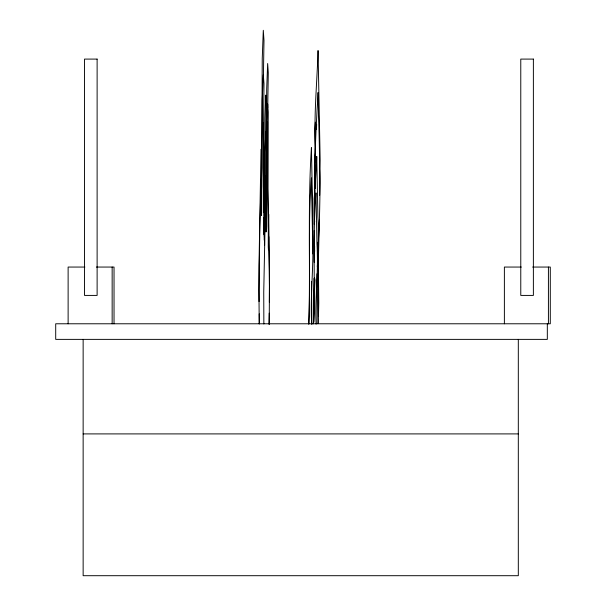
<?xml version="1.0" encoding="UTF-8"?>
<svg xmlns="http://www.w3.org/2000/svg" width="606" height="606" viewBox="0 0 606 606"><rect width="100%" height="100%" fill="white"/><g stroke="black" fill="none" stroke-linecap="round" stroke-linejoin="round"><path stroke-width="0.91" d="M263.231 122.889L263.974 208.987L264.155 212.471L264.413 195.912L264.61 223.887M265.716 179.876L265.716 176.119M314.264 278.154L313.537 323.824M314.703 278.237L313.863 322.066M315.34 159.689L315.423 148.538M267.587 121.988L268.269 226.114L268.435 229.28L268.67 214.221L269.45 270.958L269.367 302.311M311.514 281.555L311.878 324.346M315.34 188.087C314.203 156.128 316.34 124.389 318.052 92.536L318.15 94.089C318.415 118.95 319.703 143.766 319.521 168.635A26.793 1.72 -90 0 1 320.036 183.33C319.763 230.068 316.847 276.768 318.582 323.543M318.142 242.271L318.779 302.886L318.461 316.635M264.39 236.961L265.496 176.414M266.648 133.441L267.655 103.944L268.276 112.042L267.587 188.64L268.337 219.766L268.269 246.968L268.435 249.755L268.67 236.507L269.45 286.411L269.215 324.331M314.408 278.283L314.416 286.373M265.731 145.319L266.337 103.376L265.776 95.097L264.92 118.125L264.466 218.13M308.78 324.18C310.787 275.435 307.628 226.583 311.423 177.929L312.484 232.848A19.331 1.242 -90 0 1 312.855 243.453C313.423 270.268 310.189 297.001 311.673 323.839M314.211 230.545L314.211 262.3M263.368 79.803L263.981 40.413L263.299 30.3L262.246 58.426L261.633 186.64L261.519 190.284L261.027 149.205L259.004 265.292L259.057 301.599M267.731 107.694L268.276 72.712L267.655 63.509L266.701 89.097L266.451 211.714L266.042 232L265.587 199.116L263.746 292.031L263.852 323.937M264.466 239.946L264.92 151.985L265.776 131.729L266.337 139.009L265.852 216.94M269.049 324.112L269.231 313.173M319.415 219.592L317.87 252.944M314.309 278.245L314.211 302.523M313.567 323.43C315.408 279.911 312.484 236.295 315.984 192.859L316.976 244.066A18.029 1.159 -90 0 1 317.317 253.959C317.968 277.381 314.931 300.72 316.112 324.157M314.643 278.866L314.423 300.44M315.408 180.724L315.006 188.33M316.461 129.419L316.65 124.268M317.006 273.791L317.18 323.665M314.529 278.169L313.863 310.84M314.825 279.631L314.196 312.514M312.476 253.816L312.938 226.682L311.423 147.629C307.674 206.282 310.53 265.117 308.848 323.862M319.657 195.299L320.15 160.098L318.052 50.54C317.082 82.621 313.817 114.542 315.423 146.69M317.309 266.701L318.226 252.21L318.309 228.31A21.21 1.363 -90 0 0 317.9 216.675L316.733 156.431C316.059 178.3 313.363 200.018 314.65 221.94M315.438 152.932L314.537 163.559L314.65 197.215M314.802 190.693L314.113 198.912L314.211 224.387M315.385 122.147L314.953 128.336L315.082 159.507M315.453 154.969L314.953 160.961L315.082 187.822M84.878 267.057L68.122 267.057L68.122 323.778M96.362 267.057L114.034 267.057L114.034 323.778M521.304 267.057L504.381 267.057L504.381 323.778M532.629 267.057L550.293 267.057L550.293 323.778L55.707 323.778L55.707 339.375L547.324 339.375L547.324 323.778M83.143 433.904L518.312 433.904M263.921 217.38L264.224 240.158M264.617 245.278L264.413 220.402L264.155 234.969L263.974 231.901L264.042 202.018L263.216 167.809L263.981 83.628L263.299 74.735L262.246 99.467L261.633 212.251L261.519 215.456L261.027 179.323L259.876 227.371L258.921 289.933L259.239 323.975M265.663 175.907L266.042 209.093L266.488 136.835M263.921 192.481L264.224 218.645M265.723 182.686L265.852 191.973M259.239 313.87L259.292 323.695M314.612 246.044L314.628 251.588M548.415 267.057L548.415 323.778M518.312 339.375L518.312 575.7L83.143 575.7L83.143 339.375M112.155 267.057L112.155 323.778M97.119 59.093L84.514 59.093L84.514 295.417L97.119 295.417L97.119 59.093M533.378 59.093L520.774 59.093L520.774 295.417L533.378 295.417L533.378 59.093"/></g></svg>
